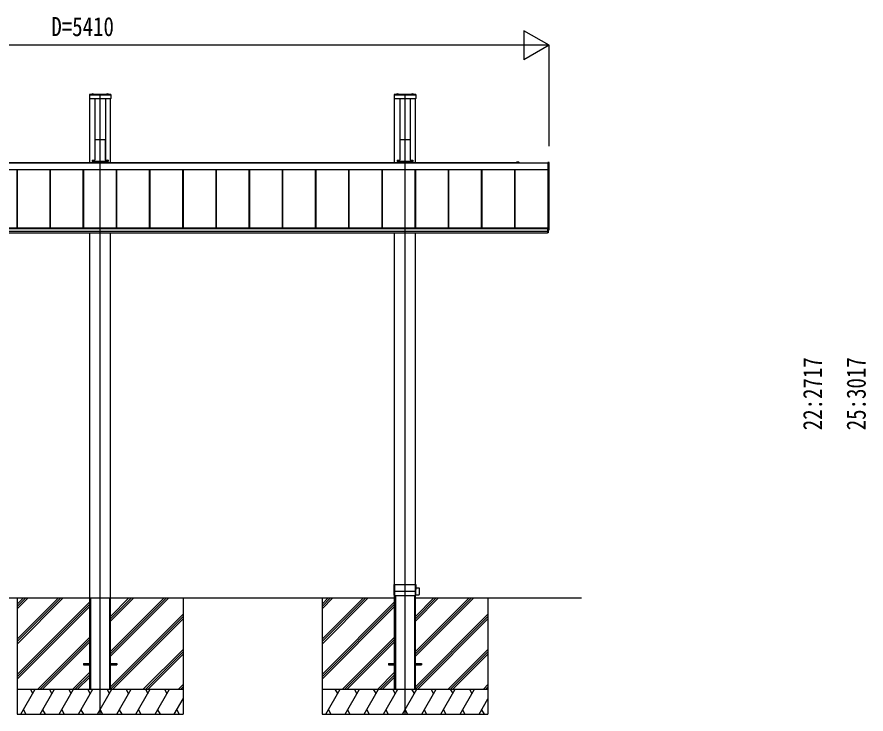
# Model space of a CAD drawing. Units: millimetres, scale not verified. Extents: x -14718 to 14718, y -10395 to 10395.
# Drawn here: x -9765 to -4650, y -6013 to -1813 of the extents above; entities that cross this region are included whole.
import ezdxf
from ezdxf.enums import TextEntityAlignment as Align

# ---------------------------------------------------------------- set-up
doc = ezdxf.new("R2010")
doc.units = ezdxf.units.MM
doc.header["$LTSCALE"] = 40
for name, color, linetype in [('0-3_YKK_12', 2, 'Continuous'), ('0-4_YKK_13', 4, 'Continuous'), ('0-5_YKK_A1', 4, 'Continuous'), ('0-6_YKK_D', 6, 'Continuous')]:
    doc.layers.add(name, color=color, linetype=linetype)
doc.styles.add('ＭＳ ゴシック', font='')
doc.styles.get('ＭＳ ゴシック').set_extended_font_data('MS Gothic')

msp = doc.modelspace()

# ---------------------------------------------------------------- linework, layer by layer
at = {"layer": '0-3_YKK_12'}
for p, q in [((-9264.15, -6013.12), (-9264.15, -2283.12)), ((-7427.15, -6013.12), (-7427.15, -2283.12))]:
    msp.add_line(p, q, dxfattribs=at)
at = {"layer": '0-4_YKK_13'}
for p, q in [((-9328.65, -2280.12), (-9328.65, -2304.12)), ((-9199.65, -2280.12), (-9328.65, -2280.12)), ((-9199.65, -2282.62), (-9328.65, -2282.62)), ((-9199.65, -2283.12), (-9328.65, -2283.12)), ((-9315.05, -2279.57), (-9315.05, -2279.37)), ((-9314.5, -2280.12), (-9303.79, -2280.12)), ((-9314.4, -2280.12), (-9314.05, -2280.12)), ((-9311.52, -2276.79), (-9310.29, -2279.25)), ((-9309.15, -2279.86), (-9310.29, -2279.25)), ((-9309.15, -2279.86), (-9308, -2279.25)), ((-9306.78, -2276.79), (-9308, -2279.25)), ((-9303.25, -2279.57), (-9303.25, -2279.37)), ((-9225.05, -2279.57), (-9225.05, -2279.37)), ((-9224.5, -2280.12), (-9213.79, -2280.12)), ((-9221.52, -2276.79), (-9220.29, -2279.25)), ((-9219.15, -2279.86), (-9220.29, -2279.25)), ((-9219.15, -2279.86), (-9218, -2279.25)), ((-9216.78, -2276.79), (-9218, -2279.25)), ((-9213.25, -2279.57), (-9213.25, -2279.37)), ((-9199.65, -2280.12), (-9199.65, -2304.12)), ((-7491.65, -2280.12), (-7491.65, -2304.12)), ((-7362.65, -2280.12), (-7491.65, -2280.12)), ((-7362.65, -2282.62), (-7491.65, -2282.62)), ((-7362.65, -2283.12), (-7491.65, -2283.12)), ((-7478.05, -2279.57), (-7478.05, -2279.37)), ((-7477.5, -2280.12), (-7466.79, -2280.12)), ((-7477.4, -2280.12), (-7477.05, -2280.12)), ((-7474.52, -2276.79), (-7473.29, -2279.25)), ((-7472.15, -2279.86), (-7473.29, -2279.25)), ((-7472.15, -2279.86), (-7471, -2279.25)), ((-7469.78, -2276.79), (-7471, -2279.25)), ((-7466.25, -2279.57), (-7466.25, -2279.37)), ((-7388.05, -2279.57), (-7388.05, -2279.37)), ((-7387.5, -2280.12), (-7376.79, -2280.12)), ((-7384.52, -2276.79), (-7383.29, -2279.25)), ((-7382.15, -2279.86), (-7383.29, -2279.25)), ((-7382.15, -2279.86), (-7381, -2279.25)), ((-7379.78, -2276.79), (-7381, -2279.25)), ((-7376.25, -2279.57), (-7376.25, -2279.37)), ((-7362.65, -2280.12), (-7362.65, -2304.12)), ((-9201.65, -2306.12), (-9326.65, -2306.12)), ((-7364.65, -2306.12), (-7489.65, -2306.12)), ((-9295.4, -2557.28), (-9295.4, -2672.33)), ((-9295.04, -2551.43), (-9295.38, -2556.93)), ((-9294.54, -2550.96), (-9292.5, -2550.96)), ((-9292.19, -2551.29), (-9292.5, -2550.96)), ((-9292.19, -2551.29), (-9236.11, -2551.29)), ((-9236.11, -2551.29), (-9235.8, -2550.96)), ((-9235.8, -2550.96), (-9233.76, -2550.96)), ((-9233.26, -2551.43), (-9232.91, -2556.93)), ((-9232.9, -2557.28), (-9232.9, -2672.33)), ((-7458.4, -2557.28), (-7458.4, -2672.33)), ((-7458.04, -2551.43), (-7458.38, -2556.93)), ((-7457.54, -2550.96), (-7455.5, -2550.96)), ((-7455.19, -2551.29), (-7455.5, -2550.96)), ((-7455.19, -2551.29), (-7399.11, -2551.29)), ((-7399.11, -2551.29), (-7398.8, -2550.96)), ((-7398.8, -2550.96), (-7396.76, -2550.96)), ((-7396.26, -2551.43), (-7395.91, -2556.93)), ((-7395.9, -2557.28), (-7395.9, -2672.33)), ((-9312.02, -2675.58), (-9312.02, -2683.08)), ((-9312.02, -2682.41), (-9216.28, -2682.41)), ((-9312.02, -2683.08), (-9216.28, -2683.08)), ((-9311.52, -2675.09), (-9296.51, -2675.09)), ((-9295.4, -2672.33), (-9295.51, -2674.15)), ((-9232.9, -2672.33), (-9232.79, -2674.15)), ((-9231.79, -2675.09), (-9216.78, -2675.09)), ((-9216.28, -2675.58), (-9216.28, -2683.08)), ((-7475.02, -2675.58), (-7475.02, -2683.08)), ((-7475.02, -2682.41), (-7379.28, -2682.41)), ((-7475.02, -2683.08), (-7379.28, -2683.08)), ((-7474.52, -2675.09), (-7459.51, -2675.09)), ((-7458.4, -2672.33), (-7458.51, -2674.15)), ((-7395.9, -2672.33), (-7395.79, -2674.15)), ((-7394.79, -2675.09), (-7379.78, -2675.09)), ((-7379.28, -2675.58), (-7379.28, -2683.08)), ((-6557.65, -2732.07), (-6557.65, -2691.05)), ((-6565.65, -2732.84), (-6565.65, -2733.34)), ((-6565.65, -2733.34), (-6558.12, -2732.88)), ((-6558.12, -3053.91), (-6559.15, -3053.85)), ((-6557.65, -3095.43), (-6557.65, -3054.41)), ((-6567.65, -3083.34), (-6567.65, -3114.61)), ((-6564.15, -3083.34), (-6567.65, -3083.34)), ((-6567.65, -3105.78), (-6564.15, -3105.78)), ((-6564.15, -3114.61), (-6567.65, -3114.61)), ((-6567.15, -3083.34), (-6567.15, -3114.61)), ((-6564.15, -3083.34), (-6564.15, -3114.61)), ((-6564.15, -3096.61), (-6558.12, -3096.24)), ((-7492.15, -5273.12), (-7491.8, -5233.42)), ((-7491.5, -5233.12), (-7362.79, -5233.12)), ((-7490.65, -5233.42), (-7490.65, -5297.82)), ((-7489.65, -5297.82), (-7489.65, -5233.42)), ((-7364.65, -5233.42), (-7364.65, -5297.82)), ((-7363.65, -5297.82), (-7363.65, -5233.42)), ((-7362.24, -5262.3), (-7363.65, -5262.3)), ((-7362.49, -5233.42), (-7362.24, -5262.3)), ((-7362.33, -5251.77), (-7342.44, -5252.11)), ((-7342.15, -5252.41), (-7342.15, -5293.82)), ((-7491.93, -5297.82), (-7492.15, -5273.12)), ((-7492.15, -5273.12), (-7363.65, -5273.12)), ((-7491.63, -5298.12), (-7362.66, -5298.12)), ((-7362.24, -5283.94), (-7363.65, -5283.94)), ((-7362.36, -5297.82), (-7362.24, -5283.94)), ((-7362.33, -5294.47), (-7342.44, -5294.12))]:
    msp.add_line(p, q, dxfattribs=at)
msp.add_lwpolyline([(-6558.12, -2690.55), (-6565.65, -2690.09), (-6565.65, -2690.59), (-6565.65, -2732.84)], dxfattribs=at)
for centre, radius, start, end in [((-9314.5, -2279.37), 0.55, 138.43917, 180), ((-9314.5, -2279.57), 0.545, 180, 270), ((-9309.15, -2284.12), 7.7, 41.56083, 138.43917), ((-9303.79, -2279.57), 0.545, 270, 0), ((-9303.8, -2279.37), 0.55, 0, 41.56083), ((-9224.5, -2279.37), 0.55, 138.43917, 180), ((-9224.5, -2279.57), 0.545, 180, 270), ((-9219.15, -2284.12), 7.7, 41.56083, 138.43917), ((-9213.79, -2279.57), 0.545, 270, 0), ((-9213.8, -2279.37), 0.55, 0, 41.56083), ((-7477.5, -2279.37), 0.55, 138.43917, 180), ((-7477.5, -2279.57), 0.545, 180, 270), ((-7472.15, -2284.12), 7.7, 41.56083, 138.43917), ((-7466.79, -2279.57), 0.545, 270, 0), ((-7466.8, -2279.37), 0.55, 0, 41.56083), ((-7387.5, -2279.37), 0.55, 138.43917, 180), ((-7387.5, -2279.57), 0.545, 180, 270), ((-7382.15, -2284.12), 7.7, 41.56083, 138.43917), ((-7376.79, -2279.57), 0.545, 270, 0), ((-7376.8, -2279.37), 0.55, 0, 41.56083), ((-9326.65, -2304.12), 2, 180, 270), ((-9201.65, -2304.12), 2, 270, 0), ((-7489.65, -2304.12), 2, 180, 270), ((-7364.65, -2304.12), 2, 270, 0), ((-6558.14, -2691.05), 0.497, 0.05228, 86.83056), ((-6558.52, -2732.11), 0.873, 297.46207, 2.25858), ((-6558.14, -3054.41), 0.497, 0.05228, 86.83056), ((-6558.52, -3095.47), 0.873, 297.46207, 2.25858), ((-7491.5, -5233.42), 0.3, 90, 179.5), ((-7490.95, -5233.42), 0.3, 0, 90), ((-7489.35, -5233.42), 0.3, 90, 180), ((-7364.95, -5233.42), 0.3, 0, 90), ((-7363.35, -5233.42), 0.3, 90, 180), ((-7362.79, -5233.42), 0.3, 0.5, 90), ((-7342.45, -5252.41), 0.3, 0, 89), ((-7491.63, -5297.82), 0.3, 180.5, 270), ((-7490.95, -5297.82), 0.3, 270, 0), ((-7489.35, -5297.82), 0.3, 180, 270), ((-7364.95, -5297.82), 0.3, 270, 0), ((-7363.35, -5297.82), 0.3, 180, 270), ((-7362.66, -5297.82), 0.3, 270, 359.5), ((-7342.45, -5293.82), 0.3, 271, 0)]:
    msp.add_arc(centre, radius, start, end, dxfattribs=at)
for centre, major_axis, ratio, start_param, end_param in [((-9295.35, -2556.93), (0.031, 0.5), 0.061627, 1.5746234, 2.3600215), ((-9294.54, -2551.47), (0.346, -0.364), 0.996462, 2.3838095, 3.8892836), ((-9233.76, -2551.47), (-0.346, -0.364), 0.996462, 2.3939017, 3.8993758), ((-9232.94, -2556.93), (-0.031, 0.5), 0.061627, 3.9231638, 4.7085619), ((-7458.35, -2556.93), (0.031, 0.5), 0.061627, 1.5746234, 2.3600215), ((-7457.54, -2551.47), (0.346, -0.364), 0.996462, 2.3838095, 3.8892836), ((-7396.76, -2551.47), (-0.346, -0.364), 0.996462, 2.3939017, 3.8993758), ((-7395.94, -2556.93), (-0.031, 0.5), 0.061627, 3.9231638, 4.7085619), ((-9311.52, -2675.59), (0.355, -0.355), 0.99628, 2.358058, 3.9251274), ((-9296.51, -2674.08), (0.691, -0.728), 0.996462, 5.5254021, 7.0308762), ((-9231.79, -2674.08), (-0.691, -0.728), 0.996462, 5.5354944, 7.0409685), ((-9216.78, -2675.59), (-0.355, -0.355), 0.99628, 2.358058, 3.9251274), ((-7474.52, -2675.59), (0.355, -0.355), 0.99628, 2.358058, 3.9251274), ((-7459.51, -2674.08), (0.691, -0.728), 0.996462, 5.5254021, 7.0308762), ((-7394.79, -2674.08), (-0.691, -0.728), 0.996462, 5.5354944, 7.0409685), ((-7379.78, -2675.59), (-0.355, -0.355), 0.99628, 2.358058, 3.9251274)]:
    msp.add_ellipse(centre, major_axis=major_axis, ratio=ratio, start_param=start_param, end_param=end_param, dxfattribs=at)
at = {"layer": '0-5_YKK_A1'}
for p, q in [((-9326.65, -2690.64), (-9326.65, -2306.12)), ((-9296.15, -2306.12), (-9296.15, -2675.02)), ((-9232.15, -2306.12), (-9232.15, -2675.02)), ((-9201.65, -2690.64), (-9201.65, -2306.12)), ((-7489.65, -2690.64), (-7489.65, -2306.12)), ((-7459.15, -2306.12), (-7459.15, -2675.02)), ((-7395.15, -2306.12), (-7395.15, -2675.02)), ((-7364.65, -2690.64), (-7364.65, -2306.12)), ((-9296.15, -2649.92), (-9295.4, -2649.92)), ((-9232.9, -2649.92), (-9232.15, -2649.92)), ((-7459.15, -2649.92), (-7458.4, -2649.92)), ((-7395.9, -2649.92), (-7395.15, -2649.92)), ((-11962.65, -2691.63), (-6565.65, -2691.63)), ((-11773.4, -2690.64), (-6754.9, -2690.64)), ((-9309.15, -2683.08), (-9309.15, -2690.64)), ((-9219.15, -2683.08), (-9219.15, -2690.64)), ((-7472.15, -2683.08), (-7472.15, -2690.64)), ((-7382.15, -2683.08), (-7382.15, -2690.64)), ((-6749.61, -2688.14), (-6754.9, -2688.14)), ((-6754.9, -2690.64), (-6741.45, -2690.64)), ((-6741.15, -2688.14), (-6748.69, -2688.14)), ((-6741.15, -2690.94), (-6741.15, -2691.63)), ((-6738.65, -2691.63), (-6738.65, -2690.64)), ((-11962.65, -2731.54), (-6565.65, -2731.54)), ((-11962.65, -2731.81), (-6565.65, -2731.81)), ((-9763.05, -3083.73), (-9763.05, -2731.81)), ((-9762.65, -3083.73), (-9762.65, -2731.81)), ((-9565.65, -3083.73), (-9565.65, -2731.81)), ((-9563.05, -3083.73), (-9563.05, -2731.81)), ((-9562.65, -3083.73), (-9562.65, -2731.81)), ((-9365.65, -3083.73), (-9365.65, -2731.81)), ((-9363.05, -3083.73), (-9363.05, -2731.81)), ((-9362.65, -3083.73), (-9362.65, -2731.81)), ((-9165.65, -3083.73), (-9165.65, -2731.81)), ((-9163.05, -3083.73), (-9163.05, -2731.81)), ((-9162.65, -3083.73), (-9162.65, -2731.81)), ((-8965.65, -3083.73), (-8965.65, -2731.81)), ((-8963.05, -3083.73), (-8963.05, -2731.81)), ((-8962.65, -3083.73), (-8962.65, -2731.81)), ((-8765.65, -3083.73), (-8765.65, -2731.81)), ((-8765.65, -3083.73), (-8765.65, -2731.81)), ((-8763.05, -3083.73), (-8763.05, -2731.81)), ((-8763.05, -3083.73), (-8763.05, -2731.81)), ((-8762.65, -3083.73), (-8762.65, -2731.81)), ((-8565.65, -3083.73), (-8565.65, -2731.81)), ((-8565.65, -3083.73), (-8565.65, -2731.81)), ((-8563.05, -3083.73), (-8563.05, -2731.81)), ((-8563.05, -3083.73), (-8563.05, -2731.81)), ((-8562.65, -3083.73), (-8562.65, -2731.81)), ((-8365.65, -3083.73), (-8365.65, -2731.81)), ((-8363.05, -3083.73), (-8363.05, -2731.81)), ((-8362.65, -3083.73), (-8362.65, -2731.81)), ((-8165.65, -3083.73), (-8165.65, -2731.81)), ((-8163.05, -3083.73), (-8163.05, -2731.81)), ((-8162.65, -3083.73), (-8162.65, -2731.81)), ((-7965.65, -3083.73), (-7965.65, -2731.81)), ((-7963.05, -3083.73), (-7963.05, -2731.81)), ((-7962.65, -3083.73), (-7962.65, -2731.81)), ((-7765.65, -3083.73), (-7765.65, -2731.81)), ((-7763.05, -3083.73), (-7763.05, -2731.81)), ((-7762.65, -3083.73), (-7762.65, -2731.81)), ((-7565.65, -3083.73), (-7565.65, -2731.81)), ((-7563.05, -3083.73), (-7563.05, -2731.81)), ((-7562.65, -3083.73), (-7562.65, -2731.81)), ((-7365.65, -3083.73), (-7365.65, -2731.81)), ((-7363.05, -3083.73), (-7363.05, -2731.81)), ((-7362.65, -3083.73), (-7362.65, -2731.81)), ((-7165.65, -3083.73), (-7165.65, -2731.81)), ((-7163.05, -3083.73), (-7163.05, -2731.81)), ((-7162.65, -3083.73), (-7162.65, -2731.81)), ((-6965.65, -3083.73), (-6965.65, -2731.81)), ((-6963.05, -3083.73), (-6963.05, -2731.81)), ((-6962.65, -3083.73), (-6962.65, -2731.81)), ((-6765.65, -3083.73), (-6765.65, -2731.81)), ((-6763.05, -3083.73), (-6763.05, -2731.81)), ((-6762.65, -3083.73), (-6762.65, -2731.81)), ((-6564.15, -3083.34), (-6564.15, -2733.25)), ((-6559.15, -3095.05), (-6559.15, -2732.94)), ((-11960.65, -3083.73), (-6567.65, -3083.73)), ((-11960.65, -3087.47), (-6567.65, -3087.47)), ((-11960.65, -3087.47), (-6567.65, -3087.47)), ((-11960.65, -3104.39), (-6567.65, -3104.39)), ((-11960.65, -3113.12), (-6567.65, -3113.12)), ((-9326.65, -5863.12), (-9326.65, -3113.12)), ((-9201.65, -5863.12), (-9201.65, -3113.12)), ((-7489.65, -5863.12), (-7489.65, -3113.12)), ((-7364.65, -5863.12), (-7364.65, -3113.12)), ((-6559.15, -3095.05), (-6564.15, -3095.05)), ((-11038.65, -5313.12), (-9326.65, -5313.12)), ((-9764.15, -5313.12), (-9764.15, -6013.12)), ((-9500.18, -5313.12), (-9764.15, -5577.09)), ((-9712.31, -5313.12), (-9764.15, -5364.96)), ((-9514.32, -5313.12), (-9764.15, -5562.95)), ((-9486.03, -5313.12), (-9764.15, -5591.23)), ((-9726.45, -5313.12), (-9764.15, -5350.82)), ((-9698.17, -5313.12), (-9764.15, -5379.1)), ((-9326.65, -5313.12), (-9201.65, -5313.12)), ((-9324.95, -5313.12), (-9324.95, -5863.12)), ((-9321.45, -5313.12), (-9321.45, -5863.12)), ((-9206.85, -5313.12), (-9206.85, -5863.12)), ((-9203.35, -5313.12), (-9203.35, -5863.12)), ((-9201.65, -5313.12), (-7489.65, -5313.12)), ((-8863.78, -5313.12), (-9201.65, -5650.99)), ((-9075.91, -5313.12), (-9201.65, -5438.85)), ((-8877.92, -5313.12), (-9201.65, -5636.84)), ((-8849.64, -5313.12), (-9201.65, -5665.13)), ((-9090.05, -5313.12), (-9201.65, -5424.71)), ((-9061.77, -5313.12), (-9201.65, -5453)), ((-8764.15, -5313.12), (-8764.15, -6013.12)), ((-7927.15, -5313.12), (-7927.15, -6013.12)), ((-7663.18, -5313.12), (-7927.15, -5577.09)), ((-7875.31, -5313.12), (-7927.15, -5364.96)), ((-7677.32, -5313.12), (-7927.15, -5562.95)), ((-7649.03, -5313.12), (-7927.15, -5591.23)), ((-7889.45, -5313.12), (-7927.15, -5350.82)), ((-7861.17, -5313.12), (-7927.15, -5379.1)), ((-7487.95, -5300.12), (-7484.45, -5300.12)), ((-7487.95, -5300.12), (-7487.95, -5863.12)), ((-7484.45, -5300.12), (-7484.45, -5863.12)), ((-7369.85, -5300.12), (-7366.35, -5300.12)), ((-7369.85, -5300.12), (-7369.85, -5863.12)), ((-7366.35, -5300.12), (-7366.35, -5863.12)), ((-7364.65, -5313.12), (-6364.15, -5313.12)), ((-7026.78, -5313.12), (-7364.65, -5650.99)), ((-7238.91, -5313.12), (-7364.65, -5438.85)), ((-7040.92, -5313.12), (-7364.65, -5636.84)), ((-7012.64, -5313.12), (-7364.65, -5665.13)), ((-7253.05, -5313.12), (-7364.65, -5424.71)), ((-7224.77, -5313.12), (-7364.65, -5453)), ((-6927.15, -5313.12), (-6927.15, -6013.12)), ((-9326.65, -5337.58), (-9764.15, -5775.08)), ((-9326.65, -5351.72), (-9764.15, -5789.22)), ((-9326.65, -5365.86), (-9764.15, -5803.36)), ((-7489.65, -5337.58), (-7927.15, -5775.08)), ((-7489.65, -5351.72), (-7927.15, -5789.22)), ((-7489.65, -5365.86), (-7927.15, -5803.36)), ((-8764.15, -5411.48), (-9201.65, -5848.98)), ((-6927.15, -5411.48), (-7364.65, -5848.98)), ((-8764.15, -5425.62), (-9201.65, -5863.12)), ((-8764.15, -5439.76), (-9187.51, -5863.12)), ((-6927.15, -5425.62), (-7364.65, -5863.12)), ((-6927.15, -5439.76), (-7350.51, -5863.12)), ((-9326.65, -5549.71), (-9640.05, -5863.12)), ((-9326.65, -5563.85), (-9625.91, -5863.12)), ((-7489.65, -5549.71), (-7803.05, -5863.12)), ((-7489.65, -5563.85), (-7788.91, -5863.12)), ((-9326.65, -5578), (-9611.77, -5863.12)), ((-8764.15, -5623.61), (-9003.66, -5863.12)), ((-7489.65, -5578), (-7774.77, -5863.12)), ((-6927.15, -5623.61), (-7166.66, -5863.12)), ((-8764.15, -5637.75), (-8989.52, -5863.12)), ((-8764.15, -5651.89), (-8975.37, -5863.12)), ((-6927.15, -5637.75), (-7152.52, -5863.12)), ((-6927.15, -5651.89), (-7138.37, -5863.12)), ((-9364.15, -5708.62), (-9364.15, -5717.62)), ((-9364.15, -5708.62), (-9326.65, -5708.62)), ((-9364.15, -5717.62), (-9326.65, -5717.62)), ((-9201.65, -5708.62), (-9164.15, -5708.62)), ((-9201.65, -5717.62), (-9164.15, -5717.62)), ((-9164.15, -5708.62), (-9164.15, -5717.62)), ((-7527.15, -5708.62), (-7527.15, -5717.62)), ((-7527.15, -5708.62), (-7489.65, -5708.62)), ((-7527.15, -5717.62), (-7489.65, -5717.62)), ((-7364.65, -5708.62), (-7327.15, -5708.62)), ((-7364.65, -5717.62), (-7327.15, -5717.62)), ((-7327.15, -5708.62), (-7327.15, -5717.62)), ((-9326.65, -5761.84), (-9427.92, -5863.12)), ((-9326.65, -5775.99), (-9413.78, -5863.12)), ((-7489.65, -5761.84), (-7590.92, -5863.12)), ((-7489.65, -5775.99), (-7576.78, -5863.12)), ((-9326.65, -5790.13), (-9399.64, -5863.12)), ((-7489.65, -5790.13), (-7562.64, -5863.12)), ((-9764.15, -5863.12), (-8764.15, -5863.12)), ((-9741.03, -6013.12), (-9654.42, -5863.12)), ((-9669.43, -5889.1), (-9684.43, -5863.12)), ((-9625.56, -6013.12), (-9538.95, -5863.12)), ((-9553.95, -5889.1), (-9568.95, -5863.12)), ((-9510.09, -6013.12), (-9423.48, -5863.12)), ((-9438.49, -5889.1), (-9453.49, -5863.12)), ((-9394.62, -6013.12), (-9308.01, -5863.12)), ((-9323.02, -5889.1), (-9338.02, -5863.12)), ((-9326.65, -5863.12), (-9201.65, -5863.12)), ((-9279.15, -6013.12), (-9192.54, -5863.12)), ((-9207.54, -5889.1), (-9222.55, -5863.12)), ((-9163.68, -6013.12), (-9077.07, -5863.12)), ((-9092.07, -5889.1), (-9107.07, -5863.12)), ((-9048.21, -6013.12), (-8961.6, -5863.12)), ((-8991.6, -5863.12), (-8976.6, -5889.1)), ((-8932.74, -6013.12), (-8846.13, -5863.12)), ((-8876.13, -5863.12), (-8861.13, -5889.1)), ((-8764.15, -5835.74), (-8791.53, -5863.12)), ((-8764.15, -5849.88), (-8777.38, -5863.12)), ((-7927.15, -5863.12), (-6927.15, -5863.12)), ((-7904.03, -6013.12), (-7817.42, -5863.12)), ((-7832.43, -5889.1), (-7847.43, -5863.12)), ((-7788.56, -6013.12), (-7701.95, -5863.12)), ((-7716.95, -5889.1), (-7731.95, -5863.12)), ((-7673.09, -6013.12), (-7586.48, -5863.12)), ((-7601.49, -5889.1), (-7616.49, -5863.12)), ((-7557.62, -6013.12), (-7471.01, -5863.12)), ((-7486.02, -5889.1), (-7501.02, -5863.12)), ((-7489.65, -5863.12), (-7364.65, -5863.12)), ((-7442.15, -6013.12), (-7355.54, -5863.12)), ((-7370.54, -5889.1), (-7385.55, -5863.12)), ((-7326.68, -6013.12), (-7240.07, -5863.12)), ((-7255.07, -5889.1), (-7270.07, -5863.12)), ((-7211.21, -6013.12), (-7124.6, -5863.12)), ((-7154.6, -5863.12), (-7139.6, -5889.1)), ((-7095.74, -6013.12), (-7009.13, -5863.12)), ((-7039.13, -5863.12), (-7024.13, -5889.1)), ((-6927.15, -5835.74), (-6954.53, -5863.12)), ((-6927.15, -5849.88), (-6940.38, -5863.12)), ((-8817.27, -6013.12), (-8764.15, -5921.11)), ((-6980.27, -6013.12), (-6927.15, -5921.11)), ((-9764.15, -6013.12), (-8764.15, -6013.12)), ((-9726.03, -5987.14), (-9711.03, -6013.12)), ((-9610.56, -5987.14), (-9595.56, -6013.12)), ((-9495.09, -5987.14), (-9480.09, -6013.12)), ((-9379.62, -5987.14), (-9364.62, -6013.12)), ((-9264.15, -5987.14), (-9249.15, -6013.12)), ((-9148.68, -5987.14), (-9133.68, -6013.12)), ((-9033.21, -5987.14), (-9018.21, -6013.12)), ((-8917.74, -5987.14), (-8902.74, -6013.12)), ((-8802.27, -5987.14), (-8787.27, -6013.12)), ((-7927.15, -6013.12), (-6927.15, -6013.12)), ((-7889.03, -5987.14), (-7874.03, -6013.12)), ((-7773.56, -5987.14), (-7758.56, -6013.12)), ((-7658.09, -5987.14), (-7643.09, -6013.12)), ((-7542.62, -5987.14), (-7527.62, -6013.12)), ((-7427.15, -5987.14), (-7412.15, -6013.12)), ((-7311.68, -5987.14), (-7296.68, -6013.12)), ((-7196.21, -5987.14), (-7181.21, -6013.12)), ((-7080.74, -5987.14), (-7065.74, -6013.12)), ((-6965.27, -5987.14), (-6950.27, -6013.12))]:
    msp.add_line(p, q, dxfattribs=at)
for centre, radius, start, end in [((-6754.9, -2689.39), 1.25, 90, 270), ((-6749.61, -2688.34), 0.2, 23.57818, 90), ((-6749.15, -2688.14), 0.3, 203.57818, 336.42182), ((-6748.69, -2688.34), 0.2, 90, 156.42182), ((-6741.45, -2690.94), 0.3, 0, 90), ((-6741.15, -2690.64), 2.5, 0, 90)]:
    msp.add_arc(centre, radius, start, end, dxfattribs=at)
at = {"layer": '0-6_YKK_D'}
for p, q in [((-6559.15, -1983.12), (-6710.7, -1895.62)), ((-6710.7, -1895.62), (-6710.7, -2070.62)), ((-6734.15, -1983.12), (-11794.15, -1983.12)), ((-6559.15, -1983.12), (-6862.26, -1983.12)), ((-6559.15, -1983.12), (-6710.7, -2070.62)), ((-6559.15, -2590.64), (-6559.15, -1982.12))]:
    msp.add_line(p, q, dxfattribs=at)

# ---------------------------------------------------------------- texts
at = {"layer": '0-6_YKK_D', "style": 'ＭＳ ゴシック', "width": 0.8}
msp.add_text('D=5410', height=115.5, dxfattribs=at).set_placement((-9558.15, -1963.12), align=Align.BOTTOM_LEFT)
for s, p in [('22:2717', (-4879.36, -4303.35)), ('25:3017', (-4616.86, -4303.35))]:
    msp.add_text(s, height=115.5, rotation=90, dxfattribs=at).set_placement(p, align=Align.BOTTOM_LEFT)

doc.saveas('drawing.dxf')
